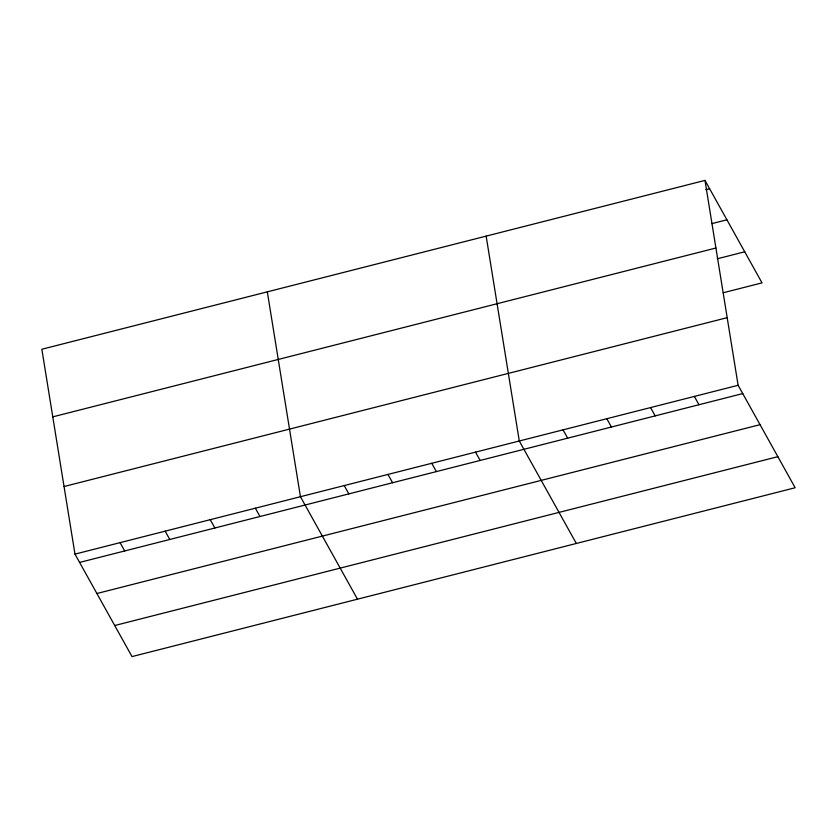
<?xml version="1.0" encoding="UTF-8"?>
<svg xmlns="http://www.w3.org/2000/svg" width="837" height="837" viewBox="0 0 837 837"><rect width="100%" height="100%" fill="white"/><g stroke="black" fill="none" stroke-linecap="round" stroke-linejoin="round"><path stroke-width="1.26" d="M704.984 180.405L41.85 349.249L74.974 554.125L132.016 656.595L795.15 487.751L738.119 385.282L704.984 180.405L762.026 282.875L723.252 292.751M705.863 189.675L709.609 188.723M711.9 223.615L726.903 219.796M52.783 416.857L715.917 248.014M717.215 258.811L744.731 251.801M64.051 486.517L727.186 317.673M74.974 554.125L738.119 385.282M79.609 562.433L742.743 393.589M96.904 593.506L760.038 424.662M114.721 625.521L777.855 456.678M694.354 396.424L698.979 404.731M650.579 407.567L655.214 415.884M606.815 418.709L611.439 427.027M563.05 429.852L567.674 438.169M576.316 543.464L519.285 440.994L486.151 236.128M475.51 452.147L480.145 460.455M431.746 463.29L436.37 471.597M387.981 474.433L392.605 482.74M344.216 485.575L348.841 493.882M357.483 599.187L300.441 496.718L267.317 291.841M255.348 508.195L259.983 516.513M210.254 519.683L214.889 527.99M165.161 531.16L169.796 539.467M120.068 542.638L124.703 550.955"/></g></svg>
